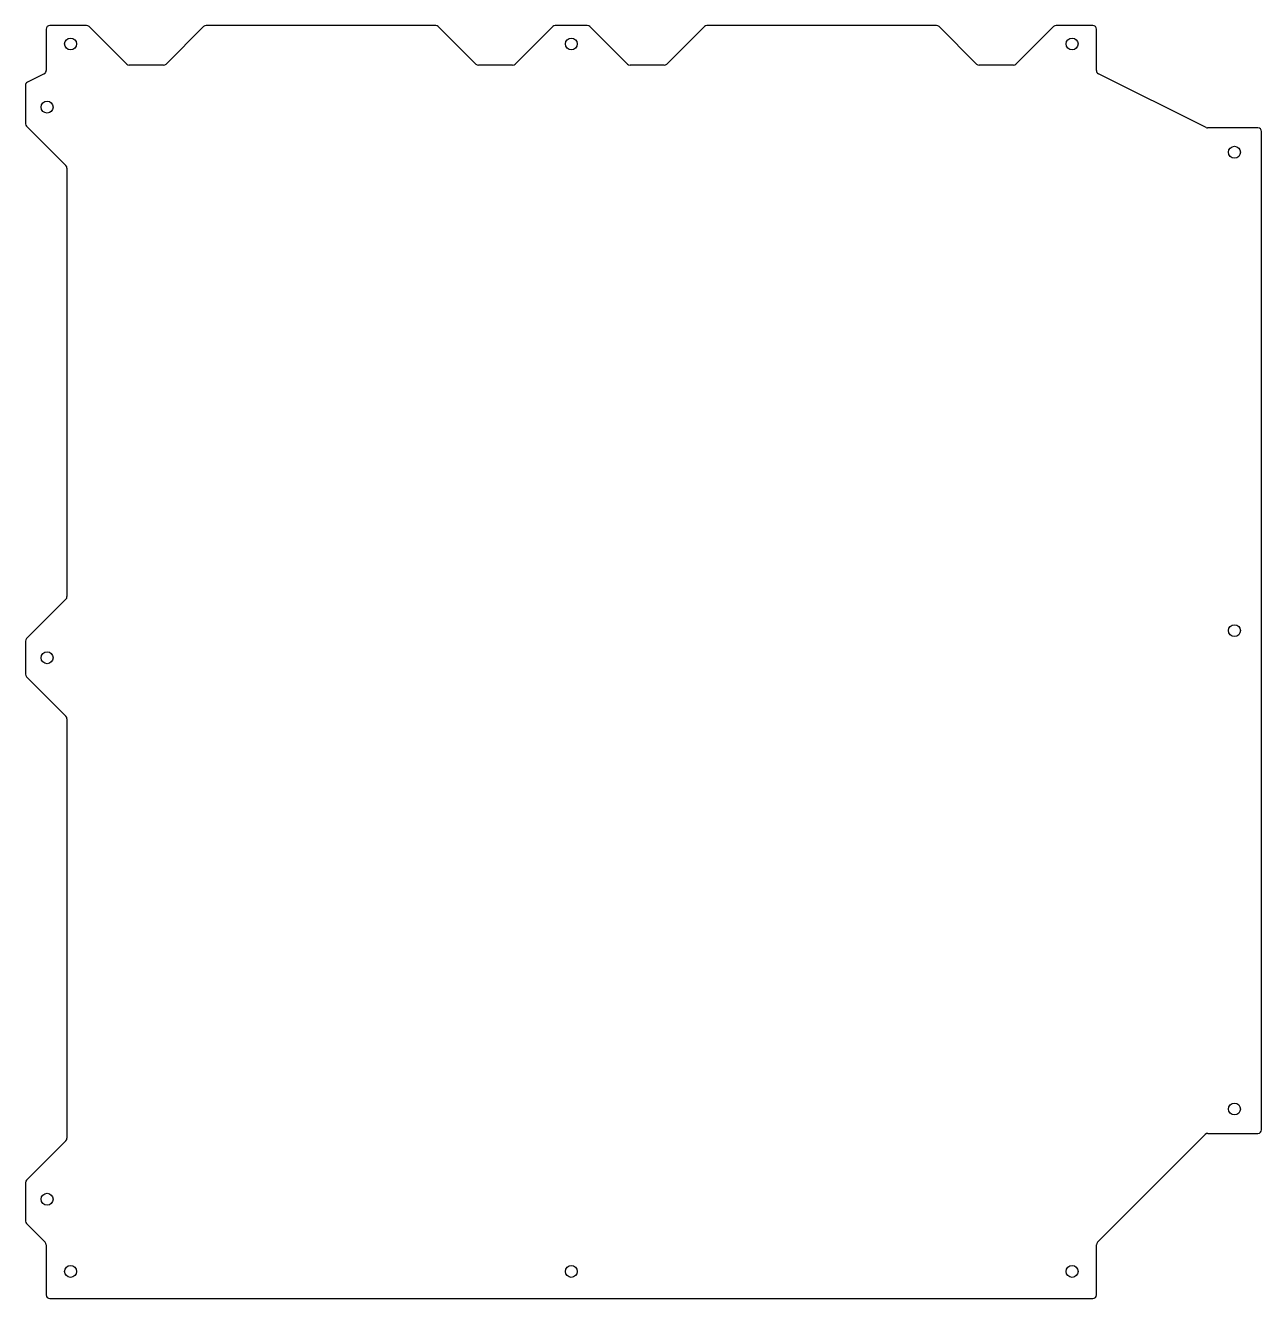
# Model space of a CAD drawing. Header units: millimetres. Extents: x -342 to 342, y -353 to 353.
import ezdxf

# ---------------------------------------------------------------- set-up
doc = ezdxf.new("R2010")
doc.units = ezdxf.units.MM
doc.layers.add('CUTOUTS', color=1, linetype='CONTINUOUS')
doc.layers.add('PERIMETER', color=5, linetype='CONTINUOUS')

msp = doc.modelspace()

# ---------------------------------------------------------------- linework, layer by layer
at = {"layer": 'CUTOUTS'}
for centre in [(-317.5, 342.37), (-40, 342.37), (237.5, 342.37), (-330.5, 307.37), (327.5, 282.37), (327.5, 17.37), (-330.5, 2.37), (327.5, -247.63), (-330.5, -297.63), (-317.5, -337.62), (-40, -337.62), (237.5, -337.62)]:
    msp.add_circle(centre, 3.3, dxfattribs=at)
at = {"layer": 'PERIMETER'}
for p, q in [((-115.14, 352.62), (-242.36, 352.62)), ((-31.14, 352.62), (-48.86, 352.62)), ((162.36, 352.62), (35.14, 352.62)), ((-331, 350.62), (-331, 327.68)), ((-308.64, 352.62), (-329, 352.62)), ((-286.4, 331.21), (-307.22, 352.04)), ((-243.78, 352.04), (-264.6, 331.21)), ((-92.9, 331.21), (-113.72, 352.04)), ((-50.28, 352.04), (-71.1, 331.21)), ((-8.9, 331.21), (-29.72, 352.04)), ((33.72, 352.04), (12.9, 331.21)), ((184.6, 331.21), (163.78, 352.04)), ((227.22, 352.04), (206.4, 331.21)), ((249, 352.62), (228.64, 352.62)), ((251, 327.68), (251, 350.62)), ((-332.11, 325.9), (-341.39, 321.25)), ((-266.02, 330.62), (-284.98, 330.62)), ((-72.52, 330.62), (-91.48, 330.62)), ((11.48, 330.62), (-7.48, 330.62)), ((204.98, 330.62), (186.02, 330.62)), ((311.72, 296.09), (252.11, 325.9)), ((-342.5, 319.46), (-342.5, 298.2)), ((-341.91, 296.79), (-320.09, 274.96)), ((340.5, 295.87), (312.62, 295.87)), ((342.5, -259.13), (342.5, 293.87)), ((-319.5, 273.55), (-319.5, 36.2)), ((-320.09, 34.79), (-341.91, 12.96)), ((-342.5, 11.55), (-342.5, -6.8)), ((-341.91, -8.21), (-320.09, -30.04)), ((-319.5, -31.45), (-319.5, -263.8)), ((-320.09, -265.21), (-341.91, -287.04)), ((251.59, -321.42), (311.29, -261.71)), ((312.71, -261.13), (340.5, -261.13)), ((-342.5, -288.45), (-342.5, -309.68)), ((-341.91, -311.09), (-331.59, -321.42)), ((-331, -322.83), (-331, -350.63)), ((251, -350.63), (251, -322.83)), ((-329, -352.62), (249, -352.62))]:
    msp.add_line(p, q, dxfattribs=at)
for centre, start, end in [((-115.14, 350.62), 45, 90), ((-48.86, 350.62), 90, 135), ((-31.14, 350.62), 45, 90), ((35.14, 350.62), 90, 135), ((-329, 350.62), 90, 180), ((-308.64, 350.62), 45, 90), ((-242.36, 350.62), 90, 135), ((162.36, 350.62), 45, 90), ((228.64, 350.62), 90, 135), ((249, 350.62), 0, 90), ((-333, 327.68), -63.43495, 0), ((-284.98, 332.62), 225, 270), ((-266.02, 332.62), 270, 315), ((-91.48, 332.62), 225, 270), ((-72.52, 332.62), 270, 315), ((-7.48, 332.62), 225, 270), ((11.48, 332.62), 270, 315), ((186.02, 332.62), 225, 270), ((204.98, 332.62), 270, 315), ((253, 327.68), 180, 243.43495), ((-340.5, 319.46), 116.56505, 180), ((-340.5, 298.2), 180, 225), ((312.62, 297.87), 243.43495, 270), ((340.5, 293.87), 0, 90), ((-321.5, 273.55), 0, 45), ((-321.5, 36.2), -45, 0), ((-340.5, 11.55), 135, 180), ((-340.5, -6.8), 180, 225), ((-321.5, -31.45), 0, 45), ((340.5, -259.13), 270, 360), ((-321.5, -263.8), -45, 0), ((312.71, -263.13), 90, 135), ((-340.5, -288.45), 135, 180), ((-340.5, -309.68), 180, 225), ((-333, -322.83), 0, 45), ((253, -322.83), 135, 180), ((-329, -350.63), 180, 270), ((249, -350.63), -90, 0)]:
    msp.add_arc(centre, 2, start, end, dxfattribs=at)

doc.saveas('drawing.dxf')
